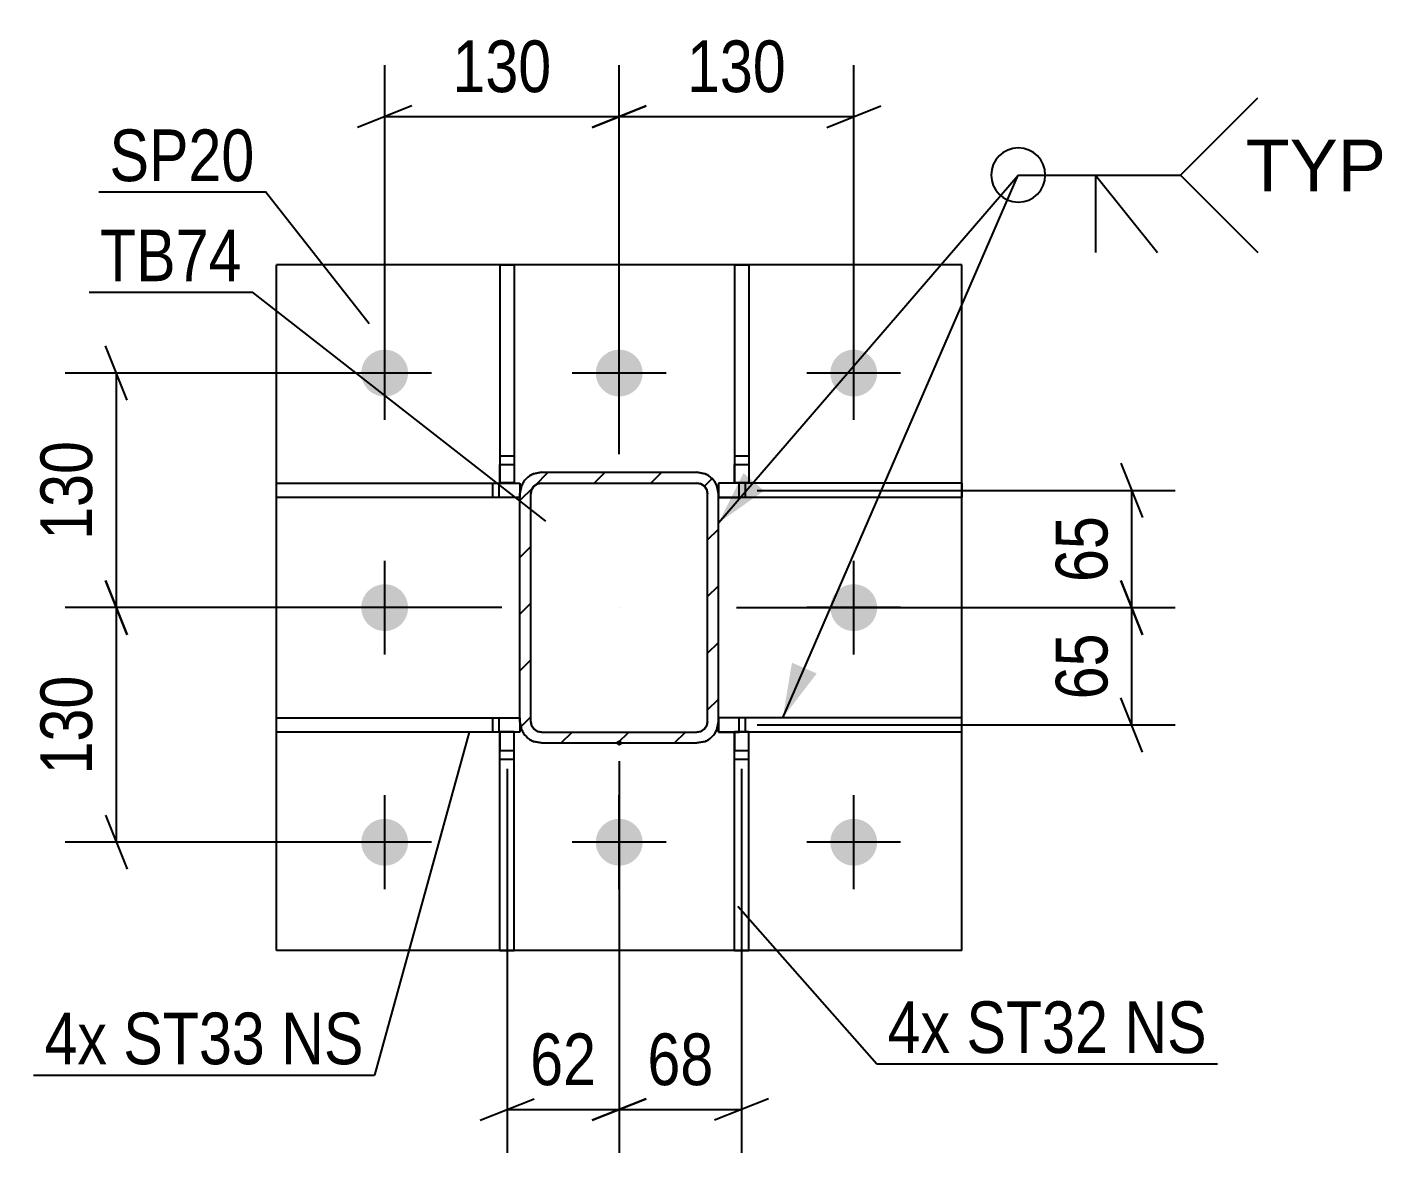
# Model space of a CAD drawing. Header units: millimetres. Extents: x 0 to 841, y 0 to 594.
# Drawn here: x 299 to 374.3, y 136.7 to 199.1 of the extents above; entities that cross this region are included whole.
import ezdxf

# ---------------------------------------------------------------- set-up
doc = ezdxf.new("R2010")
doc.units = ezdxf.units.MM
doc.linetypes.add('DXK_LINE_DOT2', pattern=[3.9198, 1.9599, -1.9599])
doc.linetypes.add('DXK_LINE_DOT3', pattern=[5.9187, 2.979, -0.9799, 0.9799, -0.9799])
doc.styles.add('Arial', font='ARIAL.TTF', dxfattribs={"height": 0.2})
doc.styles.add('Arial Narrow', font='ARIALN.TTF', dxfattribs={"height": 0.2})

# ---------------------------------------------------------------- blocks, each defined once
blk = doc.blocks.new('Part-318884321-25859 - 25826')
at = {"linetype": 'Continuous'}
h = blk.add_hatch(dxfattribs=at)
h.set_pattern_fill('', scale=0.7, style=0, pattern_type=0)
h.set_pattern_definition([(45, (325.2246, 174.8412), (-1.5715, 1.5715), [])])
h.paths.add_polyline_path([(326.025, 174.841), (325.225, 174.841), (325.225, 173.81), (326.025, 173.81)])
at = {"color": 2, "linetype": 'Continuous'}
for p, q in [((325.225, 185.899), (325.225, 174.841)), ((325.225, 185.899), (326.025, 185.899)), ((326.025, 185.899), (326.025, 174.841)), ((325.225, 173.81), (325.225, 174.841)), ((325.225, 174.841), (326.025, 174.841)), ((326.025, 174.841), (326.025, 173.81)), ((326.025, 173.81), (325.225, 173.81))]:
    blk.add_line(p, q, dxfattribs=at)
at = {"color": 7, "linetype": 'DXK_LINE_DOT2'}
for p, q in [((325.225, 175.31), (326.025, 175.31)), ((325.225, 174.841), (325.225, 173.81)), ((326.025, 174.841), (326.025, 173.81)), ((326.025, 173.81), (325.225, 173.81))]:
    blk.add_line(p, q, dxfattribs=at)
blk = doc.blocks.new('Part-318884321-25865 - 25826')
at = {"linetype": 'Continuous'}
h = blk.add_hatch(dxfattribs=at)
h.set_pattern_fill('', scale=0.7, style=0, pattern_type=0)
h.set_pattern_definition([(45, (337.341, 173.7993), (-1.5715, 1.5715), [])])
h.paths.add_polyline_path([(338.492, 173.799), (337.341, 173.799), (337.341, 172.999), (338.492, 172.999)])
at = {"color": 7, "linetype": 'DXK_LINE_DOT2'}
for p, q in [((338.492, 173.799), (337.341, 173.799)), ((337.341, 173.799), (337.341, 172.999)), ((338.841, 172.999), (338.841, 173.799)), ((338.492, 172.999), (337.341, 172.999))]:
    blk.add_line(p, q, dxfattribs=at)
at = {"color": 2, "linetype": 'Continuous'}
for p, q in [((338.492, 173.799), (337.341, 173.799)), ((337.341, 173.799), (337.341, 172.999)), ((350.841, 173.799), (338.492, 173.799)), ((338.492, 172.999), (338.492, 173.799)), ((350.841, 173.799), (350.841, 172.999)), ((337.341, 172.999), (338.492, 172.999)), ((350.841, 172.999), (338.492, 172.999))]:
    blk.add_line(p, q, dxfattribs=at)
blk = doc.blocks.new('Part-318884321-25850 - 25826')
at = {"linetype": 'Continuous'}
h = blk.add_hatch(dxfattribs=at)
h.set_pattern_fill('', scale=0.7, style=0, pattern_type=0)
h.set_pattern_definition([(45, (336.989, 174.0479), (-1.57154, 1.57154), [])])
h.paths.add_polyline_path([(337.249, 173.659), (336.989, 174.048), (336.6, 174.308), (336.141, 174.399), (327.541, 174.399), (327.081, 174.308), (326.692, 174.048), (326.432, 173.659), (326.341, 173.199), (326.341, 160.599), (326.432, 160.14), (326.692, 159.751), (327.081, 159.491), (327.541, 159.399), (336.141, 159.399), (336.6, 159.491), (336.989, 159.751), (337.249, 160.14), (337.341, 160.599), (337.341, 173.199)])
h.paths.add_polyline_path([(336.741, 160.599), (336.695, 160.37), (336.565, 160.175), (336.37, 160.045), (336.141, 159.999), (327.541, 159.999), (327.311, 160.045), (327.116, 160.175), (326.986, 160.37), (326.941, 160.599), (326.941, 173.199), (326.986, 173.429), (327.116, 173.624), (327.311, 173.754), (327.541, 173.799), (336.141, 173.799), (336.37, 173.754), (336.565, 173.624), (336.695, 173.429), (336.741, 173.199)])
blk.add_hatch(color=30, dxfattribs=at).paths.add_polyline_path([(331.841, 159.299, -1), (331.841, 159.499, -1)])
at = {"color": 7, "linetype": 'DXK_LINE_DOT2'}
for p, q in [((327.081, 174.308), (327.541, 174.399)), ((327.541, 174.399), (336.141, 174.399)), ((336.141, 174.399), (336.6, 174.308)), ((326.341, 173.199), (326.432, 173.659)), ((326.986, 173.429), (326.941, 173.199)), ((327.116, 173.624), (326.986, 173.429)), ((327.311, 173.754), (327.116, 173.624)), ((327.541, 173.799), (327.311, 173.754)), ((327.541, 173.799), (336.141, 173.799)), ((336.37, 173.754), (336.141, 173.799)), ((336.565, 173.624), (336.37, 173.754)), ((336.695, 173.429), (336.565, 173.624)), ((336.741, 173.199), (336.695, 173.429)), ((337.249, 173.659), (337.341, 173.199)), ((326.341, 160.599), (326.341, 173.199)), ((326.941, 160.599), (326.941, 173.199)), ((336.741, 160.599), (336.741, 173.199)), ((337.341, 160.599), (337.341, 173.199)), ((326.432, 160.14), (326.341, 160.599)), ((326.941, 160.599), (326.986, 160.37)), ((336.695, 160.37), (336.741, 160.599)), ((337.341, 160.599), (337.249, 160.14)), ((326.986, 160.37), (327.116, 160.175)), ((327.116, 160.175), (327.311, 160.045)), ((327.311, 160.045), (327.541, 159.999)), ((327.541, 159.999), (336.141, 159.999)), ((336.141, 159.999), (336.37, 160.045)), ((336.37, 160.045), (336.565, 160.175)), ((336.565, 160.175), (336.695, 160.37)), ((327.541, 159.399), (327.081, 159.491)), ((327.541, 159.399), (336.141, 159.399)), ((336.6, 159.491), (336.141, 159.399))]:
    blk.add_line(p, q, dxfattribs=at)
at = {"color": 2, "linetype": 'Continuous'}
for p, q in [((327.541, 174.399), (327.081, 174.308)), ((327.541, 174.399), (336.141, 174.399)), ((336.6, 174.308), (336.141, 174.399)), ((326.432, 173.659), (326.341, 173.199)), ((326.941, 173.199), (326.986, 173.429)), ((326.986, 173.429), (327.116, 173.624)), ((327.116, 173.624), (327.311, 173.754)), ((327.311, 173.754), (327.541, 173.799)), ((327.541, 173.799), (336.141, 173.799)), ((336.141, 173.799), (336.37, 173.754)), ((336.37, 173.754), (336.565, 173.624)), ((336.565, 173.624), (336.695, 173.429)), ((336.695, 173.429), (336.741, 173.199)), ((337.341, 173.199), (337.249, 173.659)), ((326.341, 160.599), (326.341, 173.199)), ((326.941, 160.599), (326.941, 173.199)), ((336.741, 160.599), (336.741, 173.199)), ((337.341, 160.599), (337.341, 173.199)), ((326.341, 160.599), (326.432, 160.14)), ((326.986, 160.37), (326.941, 160.599)), ((336.741, 160.599), (336.695, 160.37)), ((337.249, 160.14), (337.341, 160.599)), ((327.116, 160.175), (326.986, 160.37)), ((327.311, 160.045), (327.116, 160.175)), ((327.541, 159.999), (327.311, 160.045)), ((327.541, 159.999), (336.141, 159.999)), ((336.37, 160.045), (336.141, 159.999)), ((336.565, 160.175), (336.37, 160.045)), ((336.695, 160.37), (336.565, 160.175)), ((327.081, 159.491), (327.541, 159.399)), ((327.541, 159.399), (336.141, 159.399)), ((336.141, 159.399), (336.6, 159.491))]:
    blk.add_line(p, q, dxfattribs=at)
at = {"color": 7, "linetype": 'DXK_LINE_DOT3'}
blk.add_line((331.841, 166.899), (331.841, 166.899), dxfattribs=at)
at = {"color": 30, "linetype": 'DXK_LINE_DOT3'}
blk.add_line((331.841, 159.399), (331.841, 159.399), dxfattribs=at)
at = {"color": 30, "linetype": 'Continuous'}
blk.add_circle((331.841, 159.399), 0.1, dxfattribs=at)
at = {"color": 7, "linetype": 'DXK_LINE_DOT2'}
for centre, start, end in [((327.541, 173.199), 112.50001, 157.50001), ((336.141, 173.199), 22.50001, 67.50001), ((327.541, 160.599), 202.50001, 247.50001), ((336.141, 160.599), 292.50001, 337.50001)]:
    blk.add_arc(centre, 1.2, start, end, dxfattribs=at)
at = {"color": 2, "linetype": 'Continuous'}
for centre, start, end in [((327.541, 173.199), 112.50001, 157.50001), ((336.141, 173.199), 22.50001, 67.50001), ((327.541, 160.599), 202.50001, 247.50001), ((336.141, 160.599), 292.50001, 337.50001)]:
    blk.add_arc(centre, 1.2, start, end, dxfattribs=at)
blk = doc.blocks.new('Part-318884321-25860 - 25826')
at = {"linetype": 'Continuous'}
h = blk.add_hatch(dxfattribs=at)
h.set_pattern_fill('', scale=0.7, style=0, pattern_type=0)
h.set_pattern_definition([(45, (338.224, 174.8412), (-1.5715, 1.5715), [])])
h.paths.add_polyline_path([(339.024, 174.841), (338.224, 174.841), (338.224, 173.81), (339.024, 173.81)])
at = {"color": 2, "linetype": 'Continuous'}
for p, q in [((338.224, 185.899), (338.224, 174.841)), ((338.224, 185.899), (339.024, 185.899)), ((339.024, 185.899), (339.024, 174.841)), ((338.224, 173.81), (338.224, 174.841)), ((338.224, 174.841), (339.024, 174.841)), ((339.024, 174.841), (339.024, 173.81)), ((339.024, 173.81), (338.224, 173.81))]:
    blk.add_line(p, q, dxfattribs=at)
at = {"color": 7, "linetype": 'DXK_LINE_DOT2'}
for p, q in [((338.224, 175.31), (339.024, 175.31)), ((338.224, 174.841), (338.224, 173.81)), ((339.024, 174.841), (339.024, 173.81)), ((339.024, 173.81), (338.224, 173.81))]:
    blk.add_line(p, q, dxfattribs=at)
blk = doc.blocks.new('Part-318884321-25861 - 25826')
at = {"linetype": 'Continuous'}
h = blk.add_hatch(dxfattribs=at)
h.set_pattern_fill('', scale=0.7, style=0, pattern_type=0)
h.set_pattern_definition([(45, (325.2253, 160.0093), (-1.5715, 1.5715), [])])
h.paths.add_polyline_path([(326.025, 160.009), (325.225, 160.009), (325.225, 158.976), (326.025, 158.976)])
at = {"color": 7, "linetype": 'DXK_LINE_DOT2'}
for p, q in [((325.225, 158.976), (325.225, 160.009)), ((326.025, 160.009), (325.225, 160.009)), ((326.025, 158.976), (326.025, 160.009)), ((325.225, 158.509), (326.025, 158.509))]:
    blk.add_line(p, q, dxfattribs=at)
at = {"color": 2, "linetype": 'Continuous'}
for p, q in [((326.025, 160.009), (325.225, 160.009)), ((325.225, 160.009), (325.225, 158.976)), ((326.025, 158.976), (326.025, 160.009)), ((325.225, 147.899), (325.225, 158.976)), ((325.225, 158.976), (326.025, 158.976)), ((326.025, 147.899), (326.025, 158.976)), ((325.225, 147.899), (326.025, 147.899))]:
    blk.add_line(p, q, dxfattribs=at)
blk = doc.blocks.new('Part-318884321-25862 - 25826')
at = {"linetype": 'Continuous'}
h = blk.add_hatch(dxfattribs=at)
h.set_pattern_fill('', scale=0.7, style=0, pattern_type=0)
h.set_pattern_definition([(45, (338.2248, 160.0093), (-1.5715, 1.5715), [])])
h.paths.add_polyline_path([(339.025, 160.009), (338.225, 160.009), (338.225, 158.976), (339.025, 158.976)])
at = {"color": 7, "linetype": 'DXK_LINE_DOT2'}
for p, q in [((338.225, 158.976), (338.225, 160.009)), ((339.025, 160.009), (338.225, 160.009)), ((339.025, 158.976), (339.025, 160.009)), ((338.225, 158.509), (339.025, 158.509))]:
    blk.add_line(p, q, dxfattribs=at)
at = {"color": 2, "linetype": 'Continuous'}
for p, q in [((339.025, 160.009), (338.225, 160.009)), ((338.225, 160.009), (338.225, 158.976)), ((339.025, 158.976), (339.025, 160.009)), ((338.224, 147.899), (338.225, 158.976)), ((338.225, 158.976), (339.025, 158.976)), ((339.024, 147.899), (339.025, 158.976)), ((338.224, 147.899), (339.024, 147.899))]:
    blk.add_line(p, q, dxfattribs=at)
blk = doc.blocks.new('Part-318884321-25863 - 25826')
at = {"linetype": 'Continuous'}
h = blk.add_hatch(dxfattribs=at)
h.set_pattern_fill('', scale=0.7, style=0, pattern_type=0)
h.set_pattern_definition([(45, (325.1889, 173.799), (-1.5715, 1.5715), [])])
h.paths.add_polyline_path([(326.34, 173.799), (325.189, 173.799), (325.189, 172.999), (326.34, 172.999)])
at = {"color": 2, "linetype": 'Continuous'}
for p, q in [((312.841, 172.999), (312.841, 173.799)), ((312.841, 173.799), (325.189, 173.799)), ((325.189, 173.799), (326.34, 173.799)), ((325.189, 172.999), (325.189, 173.799)), ((326.34, 173.799), (326.34, 172.999)), ((325.189, 172.999), (312.841, 172.999)), ((326.34, 172.999), (325.189, 172.999))]:
    blk.add_line(p, q, dxfattribs=at)
at = {"color": 7, "linetype": 'DXK_LINE_DOT2'}
for p, q in [((324.84, 172.999), (324.84, 173.799)), ((325.189, 173.799), (326.34, 173.799)), ((326.34, 173.799), (326.34, 172.999)), ((326.34, 172.999), (325.189, 172.999))]:
    blk.add_line(p, q, dxfattribs=at)
blk = doc.blocks.new('Part-318884321-25864 - 25826')
at = {"linetype": 'Continuous'}
h = blk.add_hatch(dxfattribs=at)
h.set_pattern_fill('', scale=0.7, style=0, pattern_type=0)
h.set_pattern_definition([(45, (325.1889, 160.799), (-1.5715, 1.5715), [])])
h.paths.add_polyline_path([(326.34, 160.799), (325.189, 160.799), (325.189, 159.999), (326.34, 159.999)])
at = {"color": 2, "linetype": 'Continuous'}
for p, q in [((312.841, 159.999), (312.841, 160.799)), ((312.841, 160.799), (325.189, 160.799)), ((325.189, 160.799), (326.34, 160.799)), ((325.189, 159.999), (325.189, 160.799)), ((326.34, 160.799), (326.34, 159.999)), ((325.189, 159.999), (312.841, 159.999)), ((326.34, 159.999), (325.189, 159.999))]:
    blk.add_line(p, q, dxfattribs=at)
at = {"color": 7, "linetype": 'DXK_LINE_DOT2'}
for p, q in [((324.84, 159.999), (324.84, 160.799)), ((325.189, 160.799), (326.34, 160.799)), ((326.34, 160.799), (326.34, 159.999)), ((326.34, 159.999), (325.189, 159.999))]:
    blk.add_line(p, q, dxfattribs=at)
blk = doc.blocks.new('Part-318884321-25866 - 25826')
at = {"linetype": 'Continuous'}
h = blk.add_hatch(dxfattribs=at)
h.set_pattern_fill('', scale=0.7, style=0, pattern_type=0)
h.set_pattern_definition([(45, (337.341, 160.7993), (-1.5715, 1.5715), [])])
h.paths.add_polyline_path([(338.492, 160.799), (337.341, 160.799), (337.341, 159.999), (338.492, 159.999)])
at = {"color": 7, "linetype": 'DXK_LINE_DOT2'}
for p, q in [((337.341, 159.999), (337.341, 160.799)), ((338.492, 160.799), (337.341, 160.799)), ((338.841, 159.999), (338.841, 160.799)), ((339.025, 159.999), (337.341, 159.999))]:
    blk.add_line(p, q, dxfattribs=at)
at = {"color": 2, "linetype": 'Continuous'}
for p, q in [((338.492, 160.799), (337.341, 160.799)), ((337.341, 160.799), (337.341, 159.999)), ((350.841, 160.799), (338.492, 160.799)), ((338.492, 159.999), (338.492, 160.799)), ((350.841, 159.999), (350.841, 160.799)), ((337.341, 159.999), (338.492, 159.999)), ((350.841, 159.999), (339.025, 159.999))]:
    blk.add_line(p, q, dxfattribs=at)
blk = doc.blocks.new('Part-318884321-25868 - 25826')
at = {"color": 2, "linetype": 'Continuous'}
for p, q in [((312.841, 147.899), (312.841, 185.899)), ((350.841, 185.899), (312.841, 185.899)), ((350.841, 147.899), (350.841, 185.899)), ((350.841, 147.899), (312.841, 147.899))]:
    blk.add_line(p, q, dxfattribs=at)
blk = doc.blocks.new('Bolt-318884321-25949 - 25826')
at = {"linetype": 'Continuous'}
for points in [[(317.541, 179.899, -1), (320.141, 179.899, -1)], [(330.541, 179.899, -1), (333.141, 179.899, -1)], [(343.541, 179.899, -1), (346.141, 179.899, -1)], [(317.541, 166.899, -1), (320.141, 166.899, -1)], [(343.541, 166.899, -1), (346.141, 166.899, -1)], [(317.541, 153.899, -1), (320.141, 153.899, -1)], [(330.541, 153.899, -1), (333.141, 153.899, -1)], [(343.541, 153.899, -1), (346.141, 153.899, -1)]]:
    blk.add_hatch(color=1, dxfattribs=at).paths.add_polyline_path(points)
at = {"color": 1, "linetype": 'Continuous'}
for p, q in [((318.841, 177.299), (318.841, 182.499)), ((331.841, 177.299), (331.841, 182.499)), ((344.841, 177.299), (344.841, 182.499)), ((321.441, 179.899), (316.241, 179.899)), ((334.441, 179.899), (329.241, 179.899)), ((347.441, 179.899), (342.241, 179.899)), ((318.841, 164.299), (318.841, 169.499)), ((344.841, 164.299), (344.841, 169.499)), ((321.441, 166.899), (316.241, 166.899)), ((347.441, 166.899), (342.241, 166.899)), ((318.841, 151.299), (318.841, 156.499)), ((331.841, 151.299), (331.841, 156.499)), ((344.841, 151.299), (344.841, 156.499)), ((321.441, 153.899), (316.241, 153.899)), ((334.441, 153.899), (329.241, 153.899)), ((347.441, 153.899), (342.241, 153.899))]:
    blk.add_line(p, q, dxfattribs=at)
blk = doc.blocks.new('StraightDimension-318884321-26712 - 25826')
at = {"color": 7, "linetype": 'Continuous'}
for p, q in [((331.841, 158.399), (331.841, 136.689)), ((338.625, 157.976), (338.625, 136.689)), ((330.341, 138.489), (333.341, 139.689)), ((340.125, 139.689), (337.125, 138.489)), ((331.841, 139.089), (338.625, 139.089))]:
    blk.add_line(p, q, dxfattribs=at)
at = {"color": 0}
blk.add_wipeout([(337.661, 139.839), (337.661, 144.039), (332.805, 144.039), (332.805, 139.839)], dxfattribs=at)
at = {"color": 3, "style": 'Arial Narrow'}
blk.add_text('68', height=2.8633, dxfattribs=at).set_placement((333.405, 140.439))
blk = doc.blocks.new('StraightDimension-318884321-26713 - 25826')
at = {"color": 7, "linetype": 'Continuous'}
for p, q in [((331.841, 158.399), (331.841, 136.689)), ((325.625, 157.976), (325.625, 136.689)), ((324.125, 138.489), (327.125, 139.689)), ((333.341, 139.689), (330.341, 138.489)), ((325.625, 139.089), (331.841, 139.089))]:
    blk.add_line(p, q, dxfattribs=at)
at = {"color": 0}
blk.add_wipeout([(331.161, 139.839), (331.161, 144.039), (326.305, 144.039), (326.305, 139.839)], dxfattribs=at)
at = {"color": 3, "style": 'Arial Narrow'}
blk.add_text('62', height=2.8633, dxfattribs=at).set_placement((326.905, 140.439))
blk = doc.blocks.new('StraightDimension-318884321-26691 - 25826')
at = {"color": 7, "linetype": 'Continuous'}
for p, q in [((304.573, 178.399), (303.373, 181.399)), ((317.841, 179.899), (301.123, 179.899)), ((303.973, 166.899), (303.973, 179.899)), ((303.373, 168.399), (304.573, 165.399)), ((325.341, 166.899), (301.123, 166.899))]:
    blk.add_line(p, q, dxfattribs=at)
at = {"color": 0}
blk.add_wipeout([(303.223, 176.742), (299.023, 176.742), (299.023, 170.057), (303.223, 170.057)], dxfattribs=at)
at = {"color": 3, "style": 'Arial Narrow'}
blk.add_text('130', height=2.8633, rotation=90.00021, dxfattribs=at).set_placement((302.623, 170.657))
blk = doc.blocks.new('StraightDimension-318884321-26670 - 25826')
at = {"color": 7, "linetype": 'Continuous'}
for p, q in [((331.841, 175.399), (331.841, 196.966)), ((344.841, 180.899), (344.841, 196.966)), ((333.341, 194.716), (330.341, 193.516)), ((343.341, 193.516), (346.341, 194.716)), ((331.841, 194.116), (344.841, 194.116))]:
    blk.add_line(p, q, dxfattribs=at)
at = {"color": 0}
blk.add_wipeout([(341.683, 194.866), (341.683, 199.066), (334.998, 199.066), (334.998, 194.866)], dxfattribs=at)
at = {"color": 3, "style": 'Arial Narrow'}
blk.add_text('130', height=2.8633, dxfattribs=at).set_placement((335.598, 195.466))
blk = doc.blocks.new('StraightDimension-318884321-26671 - 25826')
at = {"color": 7, "linetype": 'Continuous'}
for p, q in [((318.841, 180.899), (318.841, 196.966)), ((331.841, 175.399), (331.841, 196.966)), ((320.341, 194.716), (317.341, 193.516)), ((330.341, 193.516), (333.341, 194.716)), ((318.841, 194.116), (331.841, 194.116))]:
    blk.add_line(p, q, dxfattribs=at)
at = {"color": 0}
blk.add_wipeout([(328.683, 194.866), (328.683, 199.066), (321.998, 199.066), (321.998, 194.866)], dxfattribs=at)
at = {"color": 3, "style": 'Arial Narrow'}
blk.add_text('130', height=2.8633, dxfattribs=at).set_placement((322.598, 195.466))
blk = doc.blocks.new('StraightDimension-318884321-26692 - 25826')
at = {"color": 7, "linetype": 'Continuous'}
for p, q in [((304.573, 165.399), (303.373, 168.399)), ((325.341, 166.899), (301.123, 166.899)), ((303.973, 153.899), (303.973, 166.899)), ((303.373, 155.399), (304.573, 152.399)), ((317.841, 153.899), (301.123, 153.899))]:
    blk.add_line(p, q, dxfattribs=at)
at = {"color": 0}
blk.add_wipeout([(303.223, 163.742), (299.023, 163.742), (299.023, 157.057), (303.223, 157.057)], dxfattribs=at)
at = {"color": 3, "style": 'Arial Narrow'}
blk.add_text('130', height=2.8633, rotation=90.00021, dxfattribs=at).set_placement((302.623, 157.657))
blk = doc.blocks.new('StraightDimension-318884321-26737 - 25826')
at = {"color": 7, "linetype": 'Continuous'}
for p, q in [((359.655, 174.899), (360.855, 171.899)), ((339.492, 173.399), (362.655, 173.399)), ((360.255, 166.899), (360.255, 173.399)), ((360.855, 165.399), (359.655, 168.399)), ((338.341, 166.899), (362.655, 166.899))]:
    blk.add_line(p, q, dxfattribs=at)
at = {"color": 0}
blk.add_wipeout([(359.505, 172.577), (355.305, 172.577), (355.305, 167.721), (359.505, 167.721)], dxfattribs=at)
at = {"color": 3, "style": 'Arial Narrow'}
blk.add_text('65', height=2.8633, rotation=90.00021, dxfattribs=at).set_placement((358.905, 168.321))
blk = doc.blocks.new('StraightDimension-318884321-26738 - 25826')
at = {"color": 7, "linetype": 'Continuous'}
for p, q in [((359.655, 168.399), (360.855, 165.399)), ((338.341, 166.899), (362.655, 166.899)), ((360.255, 160.399), (360.255, 166.899)), ((360.855, 158.899), (359.655, 161.899)), ((339.492, 160.399), (362.655, 160.399))]:
    blk.add_line(p, q, dxfattribs=at)
at = {"color": 0}
blk.add_wipeout([(359.505, 166.077), (355.305, 166.077), (355.305, 161.221), (359.505, 161.221)], dxfattribs=at)
at = {"color": 3, "style": 'Arial Narrow'}
blk.add_text('65', height=2.8633, rotation=90.00021, dxfattribs=at).set_placement((358.905, 161.821))
blk = doc.blocks.new('WeldMark-318884321-26948 - 25826')
at = {"linetype": 'Continuous'}
for points in [[(339.867, 173.377), (337.341, 171.594), (338.731, 174.356)], [(342.79, 163.252), (340.908, 160.799), (341.414, 163.849)]]:
    blk.add_hatch(color=30, dxfattribs=at).paths.add_polyline_path(points)
at = {"color": 30, "linetype": 'Continuous'}
for p, q in [((337.341, 171.594), (353.96, 190.871)), ((340.908, 160.799), (353.96, 190.871)), ((353.96, 190.871), (362.96, 190.871))]:
    blk.add_line(p, q, dxfattribs=at)
at = {"color": 3, "linetype": 'Continuous'}
for q in [(361.674, 186.586), (358.245, 186.586)]:
    blk.add_line((358.245, 190.871), q, dxfattribs=at)
for start, end in [(90, 270), (270, 90)]:
    blk.add_arc((353.96, 190.871), 1.5, start, end, dxfattribs=at)
at = {"color": 0, "linetype": 'Continuous'}
blk.add_wipeout([(374.335, 189.971), (374.335, 192.971), (366.56, 192.971), (366.56, 189.971)], dxfattribs=at)
blk.add_wipeout([(374.335, 189.971), (374.335, 192.971), (366.56, 192.971), (366.56, 189.971)], dxfattribs=at)
at = {"color": 3, "linetype": 'Continuous'}
for q in [(367.245, 195.157), (367.245, 186.586)]:
    blk.add_line((362.96, 190.871), q, dxfattribs=at)
at = {"color": 3, "linetype": 'Continuous', "style": 'Arial'}
blk.add_text('TYP', height=2.8652, dxfattribs=at).set_placement((366.56, 189.971))
blk = doc.blocks.new('Mark-318884321-26783 - 25826')
at = {"color": 30, "linetype": 'Continuous'}
for p in [(302.461, 184.391), (327.772, 171.697)]:
    blk.add_line(p, (311.516, 184.391), dxfattribs=at)
at = {"color": 0}
blk.add_wipeout([(310.916, 184.991), (310.916, 187.991), (303.061, 187.991), (303.061, 184.991)], dxfattribs=at)
blk.add_wipeout([(310.916, 184.991), (310.916, 187.991), (303.061, 187.991), (303.061, 184.991)], dxfattribs=at)
at = {"color": 3, "style": 'Arial Narrow'}
blk.add_text('TB74', height=2.8633, dxfattribs=at).set_placement((303.061, 184.991))
blk = doc.blocks.new('MarkSet-318884321-26836 - 25826')
at = {"color": 30, "linetype": 'Continuous'}
for p, q in [((338.414, 150.356), (346.119, 141.616)), ((346.119, 141.616), (365.009, 141.616))]:
    blk.add_line(p, q, dxfattribs=at)
at = {"color": 0}
for points in [[(350.19, 142.216), (350.19, 145.216), (346.719, 145.216), (346.719, 142.216)], [(358.945, 142.216), (358.945, 145.216), (351.09, 145.216), (351.09, 142.216)], [(364.409, 142.216), (364.409, 145.216), (359.845, 145.216), (359.845, 142.216)]]:
    blk.add_wipeout(points, dxfattribs=at)
for points in [[(350.19, 142.216), (350.19, 145.216), (346.719, 145.216), (346.719, 142.216)], [(358.945, 142.216), (358.945, 145.216), (351.09, 145.216), (351.09, 142.216)], [(364.409, 142.216), (364.409, 145.216), (359.845, 145.216), (359.845, 142.216)]]:
    blk.add_wipeout(points, dxfattribs=at)
at = {"color": 3, "style": 'Arial Narrow'}
for s, p in [('4x', (346.719, 142.216)), ('ST32', (351.09, 142.216)), ('NS', (359.845, 142.216))]:
    blk.add_text(s, height=2.8633, dxfattribs=at).set_placement(p)
blk = doc.blocks.new('MarkSet-318884321-26845 - 25826')
at = {"color": 30, "linetype": 'Continuous'}
for p in [(323.53, 159.999), (299.382, 140.996)]:
    blk.add_line(p, (318.273, 140.996), dxfattribs=at)
at = {"color": 0}
for points in [[(303.454, 141.596), (303.454, 144.596), (299.982, 144.596), (299.982, 141.596)], [(312.208, 141.596), (312.208, 144.596), (304.354, 144.596), (304.354, 141.596)], [(317.673, 141.596), (317.673, 144.596), (313.108, 144.596), (313.108, 141.596)]]:
    blk.add_wipeout(points, dxfattribs=at)
for points in [[(303.454, 141.596), (303.454, 144.596), (299.982, 144.596), (299.982, 141.596)], [(312.208, 141.596), (312.208, 144.596), (304.354, 144.596), (304.354, 141.596)], [(317.673, 141.596), (317.673, 144.596), (313.108, 144.596), (313.108, 141.596)]]:
    blk.add_wipeout(points, dxfattribs=at)
at = {"color": 3, "style": 'Arial Narrow'}
for s, p in [('4x', (299.982, 141.596)), ('ST33', (304.354, 141.596)), ('NS', (313.108, 141.596))]:
    blk.add_text(s, height=2.8633, dxfattribs=at).set_placement(p)
blk = doc.blocks.new('Mark-318884321-26861 - 25826')
at = {"color": 30, "linetype": 'Continuous'}
for p in [(302.989, 189.934), (317.985, 182.62)]:
    blk.add_line(p, (312.228, 189.934), dxfattribs=at)
at = {"color": 0}
blk.add_wipeout([(311.628, 190.534), (311.628, 193.534), (303.589, 193.534), (303.589, 190.534)], dxfattribs=at)
blk.add_wipeout([(311.628, 190.534), (311.628, 193.534), (303.589, 193.534), (303.589, 190.534)], dxfattribs=at)
at = {"color": 3, "style": 'Arial Narrow'}
blk.add_text('SP20', height=2.8633, dxfattribs=at).set_placement((303.589, 190.534))

msp = doc.modelspace()

# ---------------------------------------------------------------- block references
for name in ['Part-318884321-25868 - 25826', 'Part-318884321-25859 - 25826', 'Part-318884321-25860 - 25826', 'Bolt-318884321-25949 - 25826', 'Part-318884321-25850 - 25826', 'Part-318884321-25863 - 25826', 'Part-318884321-25865 - 25826', 'Part-318884321-25864 - 25826', 'Part-318884321-25866 - 25826', 'Part-318884321-25861 - 25826', 'Part-318884321-25862 - 25826']:
    msp.add_blockref(name, (0, 0))

# ---------------------------------------------------------------- next in the draw order: block references
for name in ['StraightDimension-318884321-26670 - 25826', 'StraightDimension-318884321-26691 - 25826', 'StraightDimension-318884321-26737 - 25826', 'StraightDimension-318884321-26712 - 25826']:
    msp.add_blockref(name, (0, 0))

# ---------------------------------------------------------------- next in the draw order: block references
for name in ['StraightDimension-318884321-26671 - 25826', 'StraightDimension-318884321-26738 - 25826', 'StraightDimension-318884321-26713 - 25826', 'MarkSet-318884321-26836 - 25826']:
    msp.add_blockref(name, (0, 0))

# ---------------------------------------------------------------- next in the draw order: block references
for name in ['WeldMark-318884321-26948 - 25826', 'Mark-318884321-26783 - 25826', 'StraightDimension-318884321-26692 - 25826']:
    msp.add_blockref(name, (0, 0))

# ---------------------------------------------------------------- next in the draw order: block references
for name in ['Mark-318884321-26861 - 25826', 'MarkSet-318884321-26845 - 25826']:
    msp.add_blockref(name, (0, 0))

doc.saveas('drawing.dxf')
